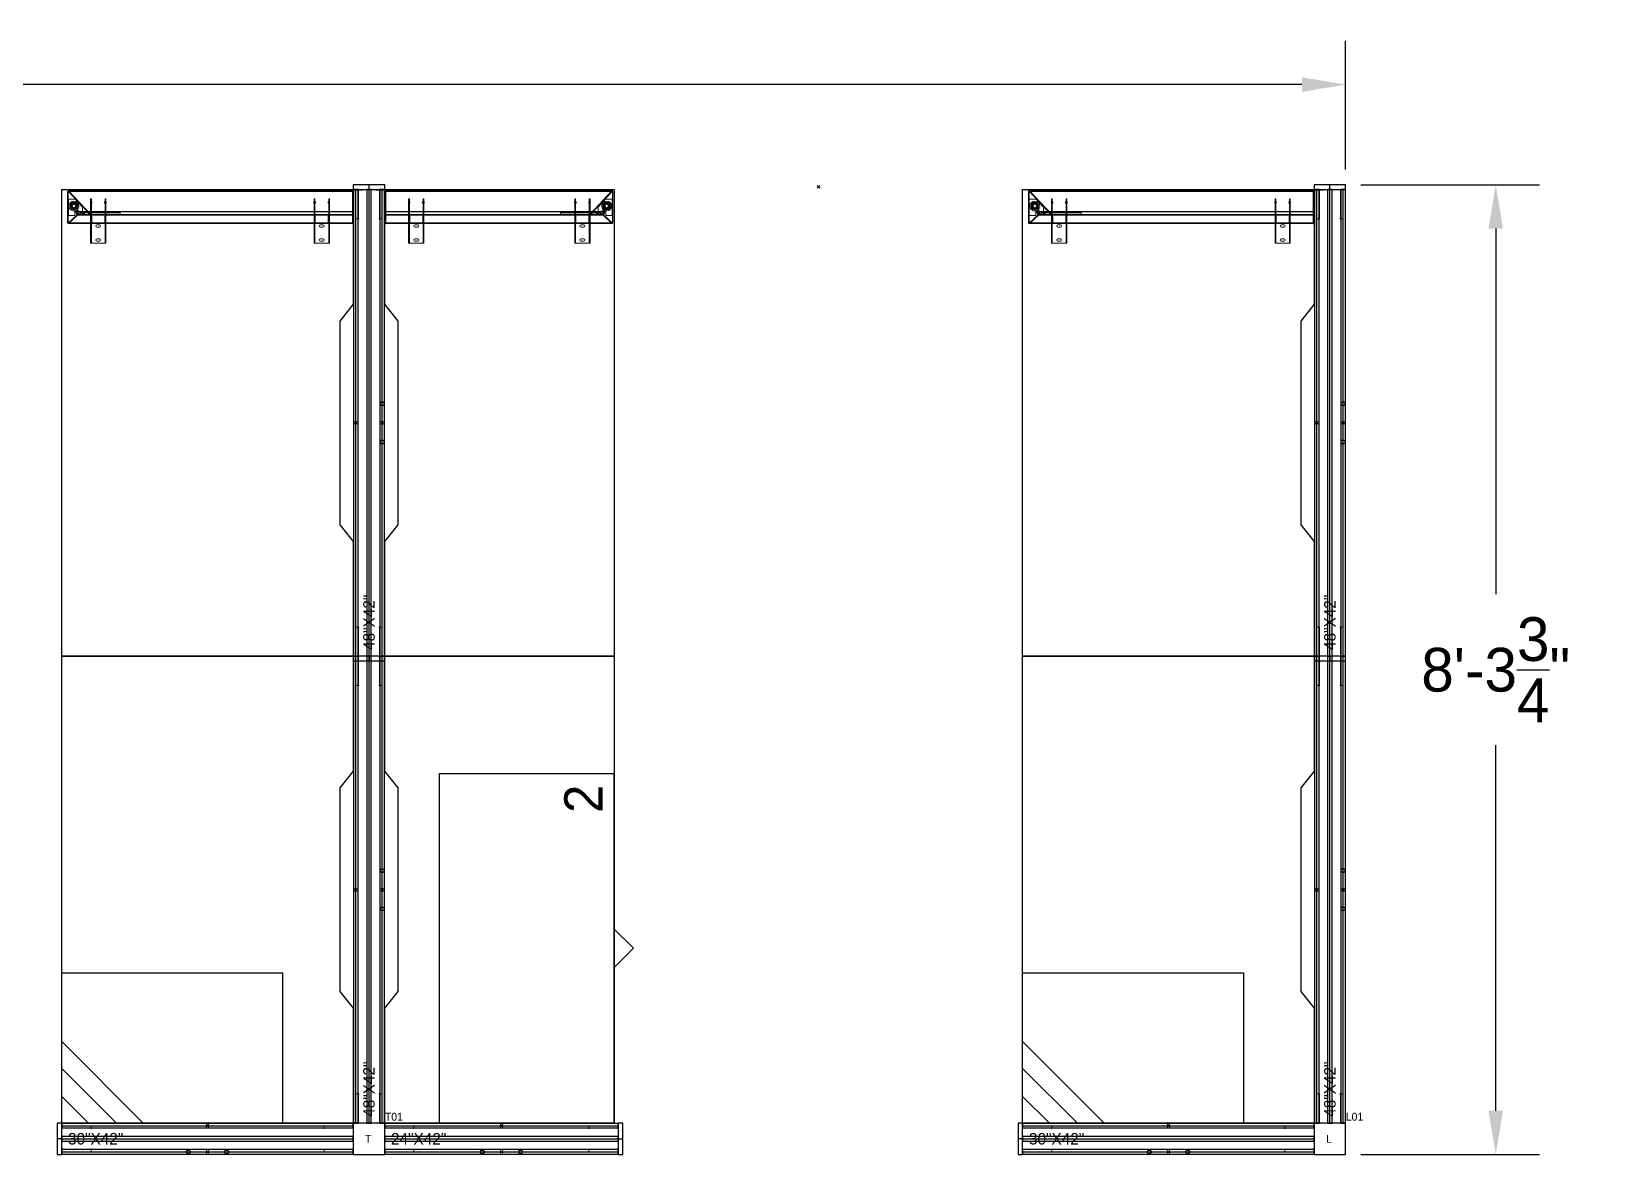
# Model space of a CAD drawing. Header units: inches. Extents: x 126 to 13186, y 9 to 361.
# Drawn here: x 492 to 654, y 36 to 151.6 of the extents above; entities that cross this region are included whole.
import ezdxf

# ---------------------------------------------------------------- set-up
doc = ezdxf.new("R2010")
doc.units = ezdxf.units.IN
doc.header["$MEASUREMENT"] = 0
for name, color, linetype in [('DD2D', 7, 'Continuous'), ('DD2D_Geometry', 7, 'Continuous'), ('ENFASIS NEW', 7, 'Continuous'), ('Id Unión', 7, 'Continuous'), ('LATEFILE', 7, 'Continuous'), ('LATFILE', 7, 'Continuous'), ('LF', 7, 'Continuous'), ('S7000', 7, 'Continuous')]:
    doc.layers.add(name, color=color, linetype=linetype)
doc.styles.get("Standard").update_dxf_attribs({"font": 'stylu.ttf'})
doc.dimstyles.get("Standard").update_dxf_attribs({"dimscale": 25, "dimtxt": 0.18, "dimasz": 0.18, "dimexe": 0.18, "dimexo": 0.0625, "dimgap": 0.09, "dimtad": 0, "dimtih": 1, "dimtoh": 1, "dimzin": 0, "dimdsep": 46, "dimlunit": 4, "dimtxsty": 'Standard', "dimcen": 0.09, "dimadec": 0, "dimazin": 0, "dimtfac": 1, "dimtofl": 0, "dimtmove": 0, "dimatfit": 3, "dimfxl": 1, "dimtolj": 1, "dimtzin": 0, "dimarcsym": 0})

# ---------------------------------------------------------------- blocks, each defined once
blk = doc.blocks.new('DD40103048AB')
at = {"color": 1}
for p, q in [((0.0035, -0.0035), (-0.0035, 0.0035)), ((0.0035, 0.0035), (-0.0035, -0.0035))]:
    blk.add_line(p, q, dxfattribs=at)
blk.add_lwpolyline([(-0.2662, -0.0417), (0.2662, -0.0417), (0.31, -0.0067), (0.61, -0.0067), (0.61, -0.7687), (-0.61, -0.7687), (-0.61, -0.0067), (-0.31, -0.0067)], close=True)
blk.add_point((0, 0))
blk.add_point((0, 0))
blk.add_point((0, 0), dxfattribs=at)
blk = doc.blocks.new('DD40102448AB')
at = {"color": 1}
for p, q in [((0.0035, -0.0035), (-0.0035, 0.0035)), ((0.0035, 0.0035), (-0.0035, -0.0035))]:
    blk.add_line(p, q, dxfattribs=at)
blk.add_lwpolyline([(-0.2662, -0.0417), (0.2662, -0.0417), (0.31, -0.0067), (0.61, -0.0067), (0.61, -0.6067), (-0.61, -0.6067), (-0.61, -0.0067), (-0.31, -0.0067)], close=True)
blk.add_point((0, 0))
blk.add_point((0, 0))
blk.add_point((0, 0), dxfattribs=at)
blk = doc.blocks.new('DD350630S')
at = {"color": 0, "linetype": 'Continuous', "lineweight": 0}
for p, q in [((0.0019, 0.023), (0, 0.023)), ((0, 0.0134), (0, 0.023)), ((0.0019, 0.016), (0, 0.016)), ((0, 0), (0, 0.0134)), ((0, 0.0134), (0.0019, 0.0134)), ((0.0019, 0.023), (0.0019, 0.0134)), ((0.0019, 0), (0.0019, 0.0134)), ((0.0025, -0.0006), (0.09, -0.0006)), ((0.0025, -0.0025), (0.09, -0.0025)), ((0.0038, -0.0025), (0.0038, -0.7445)), ((0.0048, -0.0006), (0.0048, -0.0025)), ((0.0053, -0.0025), (0.0053, -0.7445)), ((0.0112, -0.0006), (0.0112, -0.0025)), ((0.0248, -0.0006), (0.0248, -0.0025)), ((0.0312, -0.0006), (0.0312, -0.0025)), ((0.0572, -0.0025), (0.0572, -0.7225)), ((0.0578, -0.0025), (0.0578, -0.7241)), ((0.0578, -0.0025), (0.0578, -0.7239)), ((0.0584, -0.0025), (0.0584, -0.7255)), ((0.0618, -0.0006), (0.0618, -0.0025)), ((0.0655, -0.0025), (0.0655, -0.7188)), ((0.0671, -0.0025), (0.0671, -0.7188)), ((0.0682, -0.0006), (0.0682, -0.0025)), ((0.0768, -0.0006), (0.0768, -0.0025)), ((0.0818, -0.0006), (0.0818, -0.0025)), ((0.0832, -0.0006), (0.0832, -0.0025)), ((0.0873, -0.0625), (0.0873, -0.0025)), ((0.0882, -0.0006), (0.0882, -0.0025)), ((0.0888, -0.0625), (0.0888, -0.0025)), ((0.09, -0.0006), (0.09, -0.0025)), ((0.0244, -0.0625), (0.0244, -0.0644)), ((0.0317, -0.0625), (0.0244, -0.0625)), ((0.0313, -0.0644), (0.0244, -0.0644)), ((0.0368, -0.0644), (0.0313, -0.0644)), ((0.0364, -0.0625), (0.0317, -0.0625)), ((0.0867, -0.0625), (0.0364, -0.0625)), ((0.0867, -0.0644), (0.0368, -0.0644)), ((0.0698, -0.0655), (0.0698, -0.0625)), ((0.0867, -0.0655), (0.0698, -0.0655)), ((0.0709, -0.0625), (0.0709, -0.0655)), ((0.0867, -0.0625), (0.0874, -0.0625)), ((0.0867, -0.0625), (0.0867, -0.0625)), ((0.0867, -0.0655), (0.0867, -0.0625)), ((0.0874, -0.0644), (0.0867, -0.0644)), ((0.0874, -0.0655), (0.0867, -0.0655)), ((0.0867, -0.0655), (0.0867, -0.0655)), ((0.0873, -0.0995), (0.0873, -0.0655)), ((0.0874, -0.0651), (0.0874, -0.0625)), ((0.0874, -0.0625), (0.1404, -0.0625)), ((0.0874, -0.0644), (0.1404, -0.0644)), ((0.0874, -0.0651), (0.0874, -0.1)), ((0.0888, -0.0655), (0.0874, -0.0655)), ((0.0888, -0.0995), (0.0888, -0.0655)), ((0.0924, -0.0857), (0.0924, -0.0794)), ((0.0987, -0.0794), (0.0987, -0.0857)), ((0.1104, -0.0644), (0.1104, -0.0625)), ((0.129, -0.0857), (0.129, -0.0794)), ((0.1354, -0.0794), (0.1354, -0.0857)), ((0.1404, -0.0625), (0.1404, -0.0651)), ((0.1404, -0.0651), (0.1404, -0.1)), ((0.0244, -0.1006), (0.0244, -0.1025)), ((0.0244, -0.1006), (0.0313, -0.1006)), ((0.0244, -0.1025), (0.0317, -0.1025)), ((0.0313, -0.1006), (0.0368, -0.1006)), ((0.0317, -0.1025), (0.0364, -0.1025)), ((0.0364, -0.1025), (0.0867, -0.1025)), ((0.0368, -0.1006), (0.0867, -0.1006)), ((0.0698, -0.0995), (0.0867, -0.0995)), ((0.0698, -0.1025), (0.0698, -0.0995)), ((0.0709, -0.0995), (0.0709, -0.1025)), ((0.0867, -0.0995), (0.0874, -0.0995)), ((0.0867, -0.1025), (0.0867, -0.0995)), ((0.0867, -0.0995), (0.0867, -0.0995)), ((0.0867, -0.1006), (0.0874, -0.1006)), ((0.0874, -0.1025), (0.0867, -0.1025)), ((0.0867, -0.1025), (0.0867, -0.1025)), ((0.0873, -0.6465), (0.0873, -0.1025)), ((0.0874, -0.0995), (0.0888, -0.0995)), ((0.0874, -0.1025), (0.0874, -0.1)), ((0.0874, -0.1006), (0.1404, -0.1006)), ((0.0874, -0.1025), (0.1404, -0.1025)), ((0.0888, -0.6465), (0.0888, -0.1025)), ((0.1104, -0.1006), (0.1104, -0.1025)), ((0.1404, -0.1), (0.1404, -0.1025)), ((0.0655, -0.609), (0.0614, -0.609)), ((0.0614, -0.609), (0.0614, -0.714)), ((0.0244, -0.6465), (0.0244, -0.6484)), ((0.0317, -0.6465), (0.0244, -0.6465)), ((0.0313, -0.6484), (0.0244, -0.6484)), ((0.0368, -0.6484), (0.0313, -0.6484)), ((0.0364, -0.6465), (0.0317, -0.6465)), ((0.0867, -0.6465), (0.0364, -0.6465)), ((0.0867, -0.6484), (0.0368, -0.6484)), ((0.0655, -0.6334), (0.0671, -0.6334)), ((0.0655, -0.6397), (0.0671, -0.6397)), ((0.0698, -0.6495), (0.0698, -0.6465)), ((0.0867, -0.6495), (0.0698, -0.6495)), ((0.0709, -0.6465), (0.0709, -0.6495)), ((0.0867, -0.6465), (0.0874, -0.6465)), ((0.0867, -0.6495), (0.0867, -0.6465)), ((0.0867, -0.6465), (0.0867, -0.6465)), ((0.0874, -0.6484), (0.0867, -0.6484)), ((0.0874, -0.6495), (0.0867, -0.6495)), ((0.0867, -0.6495), (0.0867, -0.6495)), ((0.0873, -0.6835), (0.0873, -0.6495)), ((0.0874, -0.6491), (0.0874, -0.6465)), ((0.0874, -0.6465), (0.1404, -0.6465)), ((0.0874, -0.6484), (0.1404, -0.6484)), ((0.0874, -0.6491), (0.0874, -0.684)), ((0.0888, -0.6495), (0.0874, -0.6495)), ((0.0888, -0.6835), (0.0888, -0.6495)), ((0.1104, -0.6484), (0.1104, -0.6465)), ((0.1404, -0.6465), (0.1404, -0.6491)), ((0.1404, -0.6491), (0.1404, -0.684)), ((0.0044, -0.743), (0.0636, -0.6878)), ((0.0044, -0.743), (0.0636, -0.6878)), ((0.0054, -0.7441), (0.0647, -0.6889)), ((0.0055, -0.7441), (0.0647, -0.6889)), ((0.0244, -0.6846), (0.0244, -0.6865)), ((0.0244, -0.6846), (0.0313, -0.6846)), ((0.0244, -0.6865), (0.0317, -0.6865)), ((0.0313, -0.6846), (0.0368, -0.6846)), ((0.0317, -0.6865), (0.0364, -0.6865)), ((0.0364, -0.6865), (0.0867, -0.6865)), ((0.0368, -0.6846), (0.0867, -0.6846)), ((0.0655, -0.692), (0.0614, -0.692)), ((0.0655, -0.6734), (0.0671, -0.6734)), ((0.0655, -0.6797), (0.0671, -0.6797)), ((0.0655, -0.6893), (0.0655, -0.7189)), ((0.067, -0.6893), (0.067, -0.7189)), ((0.0698, -0.6835), (0.0867, -0.6835)), ((0.0698, -0.6865), (0.0698, -0.6835)), ((0.0709, -0.6835), (0.0709, -0.6865)), ((0.0867, -0.6835), (0.0874, -0.6835)), ((0.0867, -0.6865), (0.0867, -0.6835)), ((0.0867, -0.6835), (0.0867, -0.6835)), ((0.0867, -0.6846), (0.0874, -0.6846)), ((0.0874, -0.6865), (0.0867, -0.6865)), ((0.0867, -0.6865), (0.0867, -0.6865)), ((0.0873, -0.7444), (0.0873, -0.6865)), ((0.0874, -0.6835), (0.0888, -0.6835)), ((0.0874, -0.6865), (0.0874, -0.684)), ((0.0874, -0.6846), (0.1404, -0.6846)), ((0.0874, -0.6865), (0.1404, -0.6865)), ((0.0888, -0.7444), (0.0888, -0.6865)), ((0.0924, -0.6697), (0.0924, -0.6634)), ((0.0987, -0.6634), (0.0987, -0.6697)), ((0.1104, -0.6846), (0.1104, -0.6865)), ((0.129, -0.6697), (0.129, -0.6634)), ((0.1354, -0.6634), (0.1354, -0.6697)), ((0.1404, -0.684), (0.1404, -0.6865)), ((0.0253, -0.727), (0.0461, -0.7075)), ((0.0253, -0.7445), (0.0253, -0.727)), ((0.0461, -0.7075), (0.0648, -0.7075)), ((0.0648, -0.7175), (0.0558, -0.7175)), ((0.0558, -0.7175), (0.0558, -0.7275)), ((0.0558, -0.7275), (0.0683, -0.7275)), ((0.0652, -0.7193), (0.0572, -0.7225)), ((0.0652, -0.7194), (0.0572, -0.7225)), ((0.0572, -0.7225), (0.0578, -0.7239)), ((0.0572, -0.7225), (0.0577, -0.7239)), ((0.0657, -0.7208), (0.0577, -0.7239)), ((0.0658, -0.7207), (0.0578, -0.7239)), ((0.0578, -0.7241), (0.0658, -0.7209)), ((0.0578, -0.7241), (0.0658, -0.721)), ((0.0578, -0.7241), (0.0584, -0.7255)), ((0.0578, -0.7241), (0.0583, -0.7255)), ((0.0583, -0.7255), (0.0664, -0.7224)), ((0.0584, -0.7255), (0.0664, -0.7223)), ((0.0655, -0.714), (0.0614, -0.714)), ((0.064, -0.7024), (0.064, -0.7086)), ((0.064, -0.7024), (0.0655, -0.7024)), ((0.064, -0.7086), (0.0655, -0.7086)), ((0.0648, -0.7075), (0.0648, -0.7175)), ((0.0655, -0.7011), (0.067, -0.7011)), ((0.0655, -0.7039), (0.067, -0.7039)), ((0.0655, -0.7039), (0.0655, -0.7071)), ((0.0655, -0.7071), (0.067, -0.7071)), ((0.0655, -0.7075), (0.067, -0.7075)), ((0.0669, -0.7225), (0.0871, -0.7442)), ((0.067, -0.7224), (0.0871, -0.7441)), ((0.068, -0.7215), (0.0882, -0.7431)), ((0.0681, -0.7214), (0.0882, -0.743)), ((0.0683, -0.7275), (0.0683, -0.7445)), ((0.0867, -0.745), (0.0058, -0.745)), ((0.0867, -0.745), (0.0058, -0.745)), ((0.0867, -0.7465), (0.0058, -0.7465)), ((0.0058, -0.7465), (0.0867, -0.7465)), ((0.0683, -0.7445), (0.0253, -0.7445))]:
    blk.add_line(p, q, dxfattribs=at)
for centre, radius, start, end in [((0.0025, 0), 0.00253, 180, 270), ((0.0025, 0), 0.000633, 180, 270), ((0.0341, -0.064), 0.00278, 0, 180), ((0.0341, -0.064), 0.00278, 180, 0), ((0.0956, -0.0794), 0.00317, 0, 180), ((0.1322, -0.0794), 0.00318, 0, 180), ((0.0341, -0.101), 0.00278, 0, 180), ((0.0341, -0.101), 0.00278, 180, 0), ((0.0956, -0.0857), 0.00317, 180, 0), ((0.1322, -0.0857), 0.00318, 180, 0), ((0.0341, -0.648), 0.00278, 0, 180), ((0.0341, -0.648), 0.00278, 180, 0), ((0.0341, -0.685), 0.00278, 0, 180), ((0.0341, -0.685), 0.00278, 180, 0), ((0.0956, -0.6634), 0.00317, 0, 180), ((0.0956, -0.6697), 0.00317, 180, 0), ((0.1322, -0.6634), 0.00318, 0, 180), ((0.1322, -0.6697), 0.00318, 180, 0), ((0.0433, -0.73), 0.013, 90, 270), ((0.0433, -0.73), 0.0098, 90, 270), ((0.0433, -0.73), 0.0085, 90, 270), ((0.0433, -0.73), 0.008, 90, 270), ((0.0433, -0.73), 0.00675, 0, 180), ((0.0433, -0.73), 0.00675, 180, 0), ((0.0433, -0.73), 0.0065, 90, 270), ((0.0433, -0.73), 0.006, 90, 270), ((0.0433, -0.73), 0.00545, 90, 270), ((0.0433, -0.73), 0.00476, 90, 270), ((0.0433, -0.73), 0.0045, 90, 270), ((0.0433, -0.73), 0.013, 270, 90), ((0.0433, -0.73), 0.0098, 270, 90), ((0.0433, -0.73), 0.0085, 270, 90), ((0.0433, -0.73), 0.008, 270, 90), ((0.0433, -0.73), 0.0065, 270, 90), ((0.0433, -0.73), 0.006, 270, 90), ((0.0433, -0.73), 0.00545, 270, 90), ((0.0433, -0.73), 0.00476, 270, 90), ((0.0433, -0.73), 0.0045, 270, 90)]:
    blk.add_arc(centre, radius, start, end, dxfattribs=at)
for points, weights in [([(0.0636, -0.6878), (0.0652, -0.6864), (0.0671, -0.6872), (0.0671, -0.6893)], [1, 0.59916604595, 0.59916604595, 1]), ([(0.0636, -0.6878), (0.0651, -0.6864), (0.067, -0.6872), (0.067, -0.6893)], [1, 0.59916604595, 0.59916604595, 1]), ([(0.0647, -0.6889), (0.0651, -0.6886), (0.0655, -0.6888), (0.0655, -0.6893)], [1, 0.59916604595, 0.59916604595, 1]), ([(0.0647, -0.6889), (0.065, -0.6886), (0.0655, -0.6888), (0.0655, -0.6893)], [1, 0.59916604595, 0.59916604595, 1]), ([(0.0655, -0.7188), (0.0655, -0.719), (0.0654, -0.7192), (0.0652, -0.7193)], [1, 0.884611873459, 0.884611873459, 1]), ([(0.0655, -0.7189), (0.0655, -0.7191), (0.0654, -0.7193), (0.0652, -0.7194)], [1, 0.884393166085, 0.884393166085, 1]), ([(0.067, -0.7189), (0.067, -0.7198), (0.0665, -0.7205), (0.0657, -0.7208)], [1, 0.884393166085, 0.884393166085, 1]), ([(0.0671, -0.7188), (0.0671, -0.7197), (0.0666, -0.7204), (0.0658, -0.7207)], [1, 0.884611873459, 0.884611873459, 1]), ([(0.0658, -0.7209), (0.0666, -0.7206), (0.0675, -0.7208), (0.0681, -0.7214)], [1, 0.884174271313, 0.884174271313, 1]), ([(0.0658, -0.721), (0.0666, -0.7207), (0.0675, -0.7208), (0.068, -0.7215)], [1, 0.884393166085, 0.884393166085, 1]), ([(0.0664, -0.7223), (0.0666, -0.7222), (0.0668, -0.7223), (0.067, -0.7224)], [1, 0.884174271313, 0.884174271313, 1]), ([(0.0664, -0.7224), (0.0666, -0.7223), (0.0668, -0.7224), (0.0669, -0.7225)], [1, 0.884393166085, 0.884393166085, 1]), ([(0.0038, -0.7445), (0.0038, -0.7439), (0.004, -0.7434), (0.0044, -0.743)], [1, 0.944706716257, 0.944706716257, 1]), ([(0.0038, -0.7442), (0.0039, -0.7437), (0.0041, -0.7433), (0.0044, -0.743)], [0.972307865321, 0.947187137372, 0.956417848932, 1]), ([(0.0038, -0.7445), (0.0038, -0.7444), (0.0038, -0.7443), (0.0038, -0.7442)], [1, 0.988288867325, 0.979058155765, 0.972307865321]), ([(0.0058, -0.7465), (0.0046, -0.7465), (0.0038, -0.7457), (0.0038, -0.7445)], [1, 0.804737854124, 0.804737854124, 1]), ([(0.0058, -0.7465), (0.0046, -0.7465), (0.0038, -0.7457), (0.0038, -0.7445)], [1, 0.804737854124, 0.804737854124, 1]), ([(0.0053, -0.7445), (0.0053, -0.7444), (0.0054, -0.7442), (0.0055, -0.7441)], [1, 0.944706716257, 0.944706716257, 1]), ([(0.0053, -0.7445), (0.0053, -0.7444), (0.0053, -0.7442), (0.0054, -0.7441)], [1, 0.944706716257, 0.944706716257, 1]), ([(0.0058, -0.745), (0.0055, -0.745), (0.0053, -0.7448), (0.0053, -0.7445)], [1, 0.804737854124, 0.804737854124, 1]), ([(0.0058, -0.745), (0.0055, -0.745), (0.0053, -0.7448), (0.0053, -0.7445)], [1, 0.804737854124, 0.804737854124, 1]), ([(0.0871, -0.7442), (0.0875, -0.7445), (0.0873, -0.745), (0.0867, -0.745)], [1, 0.59916604595, 0.59916604595, 1]), ([(0.0888, -0.7444), (0.0888, -0.7457), (0.0879, -0.7465), (0.0867, -0.7465)], [1, 0.804737854124, 0.804737854124, 1]), ([(0.0873, -0.7444), (0.0873, -0.7448), (0.087, -0.745), (0.0867, -0.745)], [1, 0.804737854124, 0.804737854124, 1]), ([(0.0884, -0.7457), (0.088, -0.7463), (0.0874, -0.7465), (0.0867, -0.7465)], [0.708386720159, 0.737079172857, 0.83428359947, 1]), ([(0.0871, -0.7441), (0.0872, -0.7442), (0.0873, -0.7443), (0.0873, -0.7444)], [1, 0.953611711988, 0.953611711988, 1]), ([(0.0882, -0.743), (0.0886, -0.7434), (0.0888, -0.7439), (0.0888, -0.7444)], [1, 0.953611711988, 0.953611711988, 1]), ([(0.0882, -0.7431), (0.0889, -0.7438), (0.089, -0.7448), (0.0884, -0.7457)], [1, 0.76488244648, 0.667678019866, 0.708386720159])]:
    blk.add_rational_spline(points, weights, degree=3, dxfattribs=at)
blk = doc.blocks.new('DD350524S')
at = {"color": 0, "linetype": 'Continuous', "lineweight": 0}
for p, q in [((-0.0019, 0.023), (0, 0.023)), ((-0.0019, 0.023), (-0.0019, 0.0134)), ((-0.0019, 0.016), (0, 0.016)), ((-0.0019, 0), (-0.0019, 0.0134)), ((0, 0.0134), (-0.0019, 0.0134)), ((0, 0.0134), (0, 0.023)), ((0, 0), (0, 0.0134)), ((-0.0025, -0.0006), (-0.09, -0.0006)), ((-0.09, -0.0006), (-0.09, -0.0025)), ((-0.0025, -0.0025), (-0.09, -0.0025)), ((-0.0888, -0.0625), (-0.0888, -0.0025)), ((-0.0882, -0.0006), (-0.0882, -0.0025)), ((-0.0873, -0.0625), (-0.0873, -0.0025)), ((-0.0832, -0.0006), (-0.0832, -0.0025)), ((-0.0818, -0.0006), (-0.0818, -0.0025)), ((-0.0768, -0.0006), (-0.0768, -0.0025)), ((-0.0682, -0.0006), (-0.0682, -0.0025)), ((-0.0671, -0.0025), (-0.0671, -0.5688)), ((-0.0655, -0.0025), (-0.0655, -0.5688)), ((-0.0618, -0.0006), (-0.0618, -0.0025)), ((-0.0584, -0.0025), (-0.0584, -0.5755)), ((-0.0578, -0.0025), (-0.0578, -0.5741)), ((-0.0578, -0.0025), (-0.0578, -0.5739)), ((-0.0572, -0.0025), (-0.0572, -0.5725)), ((-0.0312, -0.0006), (-0.0312, -0.0025)), ((-0.0248, -0.0006), (-0.0248, -0.0025)), ((-0.0112, -0.0006), (-0.0112, -0.0025)), ((-0.0053, -0.0025), (-0.0053, -0.5945)), ((-0.0048, -0.0006), (-0.0048, -0.0025)), ((-0.0038, -0.0025), (-0.0038, -0.5945)), ((-0.1404, -0.0625), (-0.1404, -0.0651)), ((-0.0874, -0.0625), (-0.1404, -0.0625)), ((-0.0874, -0.0644), (-0.1404, -0.0644)), ((-0.1404, -0.0651), (-0.1404, -0.1)), ((-0.1354, -0.0794), (-0.1354, -0.0857)), ((-0.129, -0.0857), (-0.129, -0.0794)), ((-0.1104, -0.0644), (-0.1104, -0.0625)), ((-0.0987, -0.0794), (-0.0987, -0.0857)), ((-0.0924, -0.0857), (-0.0924, -0.0794)), ((-0.0888, -0.0655), (-0.0874, -0.0655)), ((-0.0888, -0.0995), (-0.0888, -0.0655)), ((-0.0867, -0.0625), (-0.0874, -0.0625)), ((-0.0874, -0.0651), (-0.0874, -0.0625)), ((-0.0874, -0.0644), (-0.0867, -0.0644)), ((-0.0874, -0.0651), (-0.0874, -0.1)), ((-0.0874, -0.0655), (-0.0867, -0.0655)), ((-0.0873, -0.0995), (-0.0873, -0.0655)), ((-0.0867, -0.0625), (-0.0867, -0.0625)), ((-0.0867, -0.0655), (-0.0867, -0.0625)), ((-0.0867, -0.0625), (-0.0364, -0.0625)), ((-0.0867, -0.0644), (-0.0368, -0.0644)), ((-0.0867, -0.0655), (-0.0867, -0.0655)), ((-0.0867, -0.0655), (-0.0698, -0.0655)), ((-0.0709, -0.0625), (-0.0709, -0.0655)), ((-0.0698, -0.0655), (-0.0698, -0.0625)), ((-0.0368, -0.0644), (-0.0313, -0.0644)), ((-0.0364, -0.0625), (-0.0317, -0.0625)), ((-0.0317, -0.0625), (-0.0244, -0.0625)), ((-0.0313, -0.0644), (-0.0244, -0.0644)), ((-0.0244, -0.0625), (-0.0244, -0.0644)), ((-0.1404, -0.1), (-0.1404, -0.1025)), ((-0.0874, -0.1006), (-0.1404, -0.1006)), ((-0.0874, -0.1025), (-0.1404, -0.1025)), ((-0.1104, -0.1006), (-0.1104, -0.1025)), ((-0.0874, -0.0995), (-0.0888, -0.0995)), ((-0.0888, -0.4965), (-0.0888, -0.1025)), ((-0.0867, -0.0995), (-0.0874, -0.0995)), ((-0.0874, -0.1025), (-0.0874, -0.1)), ((-0.0867, -0.1006), (-0.0874, -0.1006)), ((-0.0874, -0.1025), (-0.0867, -0.1025)), ((-0.0873, -0.4965), (-0.0873, -0.1025)), ((-0.0867, -0.1025), (-0.0867, -0.0995)), ((-0.0867, -0.0995), (-0.0867, -0.0995)), ((-0.0698, -0.0995), (-0.0867, -0.0995)), ((-0.0368, -0.1006), (-0.0867, -0.1006)), ((-0.0867, -0.1025), (-0.0867, -0.1025)), ((-0.0364, -0.1025), (-0.0867, -0.1025)), ((-0.0709, -0.0995), (-0.0709, -0.1025)), ((-0.0698, -0.1025), (-0.0698, -0.0995)), ((-0.0313, -0.1006), (-0.0368, -0.1006)), ((-0.0317, -0.1025), (-0.0364, -0.1025)), ((-0.0244, -0.1025), (-0.0317, -0.1025)), ((-0.0244, -0.1006), (-0.0313, -0.1006)), ((-0.0244, -0.1006), (-0.0244, -0.1025)), ((-0.0655, -0.4834), (-0.0671, -0.4834)), ((-0.0655, -0.4897), (-0.0671, -0.4897)), ((-0.0655, -0.459), (-0.0614, -0.459)), ((-0.0614, -0.459), (-0.0614, -0.564)), ((-0.1404, -0.4965), (-0.1404, -0.4991)), ((-0.0874, -0.4965), (-0.1404, -0.4965)), ((-0.0874, -0.4984), (-0.1404, -0.4984)), ((-0.1404, -0.4991), (-0.1404, -0.534)), ((-0.1404, -0.534), (-0.1404, -0.5365)), ((-0.0874, -0.5346), (-0.1404, -0.5346)), ((-0.1354, -0.5134), (-0.1354, -0.5197)), ((-0.129, -0.5197), (-0.129, -0.5134)), ((-0.1104, -0.4984), (-0.1104, -0.4965)), ((-0.1104, -0.5346), (-0.1104, -0.5365)), ((-0.0987, -0.5134), (-0.0987, -0.5197)), ((-0.0924, -0.5197), (-0.0924, -0.5134)), ((-0.0888, -0.4995), (-0.0874, -0.4995)), ((-0.0888, -0.5335), (-0.0888, -0.4995)), ((-0.0874, -0.5335), (-0.0888, -0.5335)), ((-0.0867, -0.4965), (-0.0874, -0.4965)), ((-0.0874, -0.4991), (-0.0874, -0.4965)), ((-0.0874, -0.4984), (-0.0867, -0.4984)), ((-0.0874, -0.4991), (-0.0874, -0.534)), ((-0.0874, -0.4995), (-0.0867, -0.4995)), ((-0.0867, -0.5335), (-0.0874, -0.5335)), ((-0.0874, -0.5365), (-0.0874, -0.534)), ((-0.0867, -0.5346), (-0.0874, -0.5346)), ((-0.0873, -0.5335), (-0.0873, -0.4995)), ((-0.0867, -0.4995), (-0.0867, -0.4965)), ((-0.0867, -0.4965), (-0.0867, -0.4965)), ((-0.0867, -0.4965), (-0.0364, -0.4965)), ((-0.0867, -0.4984), (-0.0368, -0.4984)), ((-0.0867, -0.4995), (-0.0867, -0.4995)), ((-0.0867, -0.4995), (-0.0698, -0.4995)), ((-0.0867, -0.5365), (-0.0867, -0.5335)), ((-0.0867, -0.5335), (-0.0867, -0.5335)), ((-0.0698, -0.5335), (-0.0867, -0.5335)), ((-0.0368, -0.5346), (-0.0867, -0.5346)), ((-0.0709, -0.4965), (-0.0709, -0.4995)), ((-0.0709, -0.5335), (-0.0709, -0.5365)), ((-0.0698, -0.4995), (-0.0698, -0.4965)), ((-0.0698, -0.5365), (-0.0698, -0.5335)), ((-0.0655, -0.5234), (-0.0671, -0.5234)), ((-0.0655, -0.5297), (-0.0671, -0.5297)), ((-0.0368, -0.4984), (-0.0313, -0.4984)), ((-0.0313, -0.5346), (-0.0368, -0.5346)), ((-0.0364, -0.4965), (-0.0317, -0.4965)), ((-0.0317, -0.4965), (-0.0244, -0.4965)), ((-0.0313, -0.4984), (-0.0244, -0.4984)), ((-0.0244, -0.5346), (-0.0313, -0.5346)), ((-0.0244, -0.4965), (-0.0244, -0.4984)), ((-0.0244, -0.5346), (-0.0244, -0.5365)), ((-0.0874, -0.5365), (-0.1404, -0.5365)), ((-0.0888, -0.5944), (-0.0888, -0.5365)), ((-0.0681, -0.5714), (-0.0882, -0.593)), ((-0.068, -0.5715), (-0.0882, -0.5931)), ((-0.0874, -0.5365), (-0.0867, -0.5365)), ((-0.0873, -0.5944), (-0.0873, -0.5365)), ((-0.067, -0.5724), (-0.0871, -0.5941)), ((-0.0669, -0.5725), (-0.0871, -0.5942)), ((-0.0867, -0.5365), (-0.0867, -0.5365)), ((-0.0364, -0.5365), (-0.0867, -0.5365)), ((-0.067, -0.5393), (-0.067, -0.5689)), ((-0.0655, -0.5511), (-0.067, -0.5511)), ((-0.0655, -0.5539), (-0.067, -0.5539)), ((-0.0655, -0.5571), (-0.067, -0.5571)), ((-0.0655, -0.5575), (-0.067, -0.5575)), ((-0.0584, -0.5755), (-0.0664, -0.5723)), ((-0.0583, -0.5755), (-0.0664, -0.5724)), ((-0.0658, -0.5707), (-0.0578, -0.5739)), ((-0.0578, -0.5741), (-0.0658, -0.5709)), ((-0.0578, -0.5741), (-0.0658, -0.571)), ((-0.0657, -0.5708), (-0.0577, -0.5739)), ((-0.0655, -0.5393), (-0.0655, -0.5689)), ((-0.0655, -0.542), (-0.0614, -0.542)), ((-0.064, -0.5524), (-0.0655, -0.5524)), ((-0.0655, -0.5539), (-0.0655, -0.5571)), ((-0.064, -0.5586), (-0.0655, -0.5586)), ((-0.0655, -0.564), (-0.0614, -0.564)), ((-0.0652, -0.5693), (-0.0572, -0.5725)), ((-0.0652, -0.5694), (-0.0572, -0.5725)), ((-0.0461, -0.5575), (-0.0648, -0.5575)), ((-0.0648, -0.5575), (-0.0648, -0.5675)), ((-0.0648, -0.5675), (-0.0558, -0.5675)), ((-0.0054, -0.5941), (-0.0647, -0.5389)), ((-0.0055, -0.5941), (-0.0647, -0.5389)), ((-0.064, -0.5524), (-0.064, -0.5586)), ((-0.0044, -0.593), (-0.0636, -0.5378)), ((-0.0044, -0.593), (-0.0636, -0.5378)), ((-0.0578, -0.5741), (-0.0584, -0.5755)), ((-0.0578, -0.5741), (-0.0583, -0.5755)), ((-0.0572, -0.5725), (-0.0578, -0.5739)), ((-0.0572, -0.5725), (-0.0577, -0.5739)), ((-0.0558, -0.5675), (-0.0558, -0.5775)), ((-0.0253, -0.577), (-0.0461, -0.5575)), ((-0.0317, -0.5365), (-0.0364, -0.5365)), ((-0.0244, -0.5365), (-0.0317, -0.5365)), ((-0.0867, -0.595), (-0.0058, -0.595)), ((-0.0867, -0.595), (-0.0058, -0.595)), ((-0.0058, -0.5965), (-0.0867, -0.5965)), ((-0.0867, -0.5965), (-0.0058, -0.5965)), ((-0.0558, -0.5775), (-0.0683, -0.5775)), ((-0.0683, -0.5775), (-0.0683, -0.5945)), ((-0.0683, -0.5945), (-0.0253, -0.5945)), ((-0.0253, -0.5945), (-0.0253, -0.577))]:
    blk.add_line(p, q, dxfattribs=at)
for centre, radius, start, end in [((-0.0025, 0), 0.00253, 270, 0), ((-0.0025, 0), 0.000633, 270, 0), ((-0.1322, -0.0794), 0.00318, 0, 180), ((-0.0956, -0.0794), 0.00317, 0, 180), ((-0.0341, -0.064), 0.00278, 0, 180), ((-0.0341, -0.064), 0.00278, 180, 0), ((-0.1322, -0.0857), 0.00318, 180, 0), ((-0.0956, -0.0857), 0.00317, 180, 0), ((-0.0341, -0.101), 0.00278, 0, 180), ((-0.0341, -0.101), 0.00278, 180, 0), ((-0.1322, -0.5134), 0.00318, 0, 180), ((-0.1322, -0.5197), 0.00318, 180, 0), ((-0.0956, -0.5134), 0.00317, 0, 180), ((-0.0956, -0.5197), 0.00317, 180, 0), ((-0.0341, -0.498), 0.00278, 0, 180), ((-0.0341, -0.498), 0.00278, 180, 0), ((-0.0341, -0.535), 0.00278, 0, 180), ((-0.0341, -0.535), 0.00278, 180, 0), ((-0.0433, -0.58), 0.013, 90, 270), ((-0.0433, -0.58), 0.0098, 90, 270), ((-0.0433, -0.58), 0.0085, 90, 270), ((-0.0433, -0.58), 0.008, 90, 270), ((-0.0433, -0.58), 0.00675, 0, 180), ((-0.0433, -0.58), 0.0065, 90, 270), ((-0.0433, -0.58), 0.006, 90, 270), ((-0.0433, -0.58), 0.00545, 90, 270), ((-0.0433, -0.58), 0.00476, 90, 270), ((-0.0433, -0.58), 0.0045, 90, 270), ((-0.0433, -0.58), 0.013, 270, 90), ((-0.0433, -0.58), 0.0098, 270, 90), ((-0.0433, -0.58), 0.0085, 270, 90), ((-0.0433, -0.58), 0.008, 270, 90), ((-0.0433, -0.58), 0.0065, 270, 90), ((-0.0433, -0.58), 0.006, 270, 90), ((-0.0433, -0.58), 0.00545, 270, 90), ((-0.0433, -0.58), 0.00476, 270, 90), ((-0.0433, -0.58), 0.0045, 270, 90), ((-0.0433, -0.58), 0.00675, 180, 0)]:
    blk.add_arc(centre, radius, start, end, dxfattribs=at)
for points, weights in [([(-0.0658, -0.5709), (-0.0666, -0.5706), (-0.0675, -0.5708), (-0.0681, -0.5714)], [1, 0.884174271313, 0.884174271313, 1]), ([(-0.0658, -0.571), (-0.0666, -0.5707), (-0.0675, -0.5708), (-0.068, -0.5715)], [1, 0.884393166085, 0.884393166085, 1]), ([(-0.0636, -0.5378), (-0.0652, -0.5364), (-0.0671, -0.5372), (-0.0671, -0.5393)], [1, 0.59916604595, 0.59916604595, 1]), ([(-0.0671, -0.5688), (-0.0671, -0.5697), (-0.0666, -0.5704), (-0.0658, -0.5707)], [1, 0.884611873459, 0.884611873459, 1]), ([(-0.0636, -0.5378), (-0.0651, -0.5364), (-0.067, -0.5372), (-0.067, -0.5393)], [1, 0.59916604595, 0.59916604595, 1]), ([(-0.067, -0.5689), (-0.067, -0.5698), (-0.0665, -0.5705), (-0.0657, -0.5708)], [1, 0.884393166085, 0.884393166085, 1]), ([(-0.0664, -0.5723), (-0.0666, -0.5722), (-0.0668, -0.5723), (-0.067, -0.5724)], [1, 0.884174271313, 0.884174271313, 1]), ([(-0.0664, -0.5724), (-0.0666, -0.5723), (-0.0668, -0.5724), (-0.0669, -0.5725)], [1, 0.884393166085, 0.884393166085, 1]), ([(-0.0647, -0.5389), (-0.065, -0.5386), (-0.0655, -0.5388), (-0.0655, -0.5393)], [1, 0.59916604595, 0.59916604595, 1]), ([(-0.0647, -0.5389), (-0.0651, -0.5386), (-0.0655, -0.5388), (-0.0655, -0.5393)], [1, 0.59916604595, 0.59916604595, 1]), ([(-0.0655, -0.5688), (-0.0655, -0.569), (-0.0654, -0.5692), (-0.0652, -0.5693)], [1, 0.884611873459, 0.884611873459, 1]), ([(-0.0655, -0.5689), (-0.0655, -0.5691), (-0.0654, -0.5693), (-0.0652, -0.5694)], [1, 0.884393166085, 0.884393166085, 1]), ([(-0.0882, -0.593), (-0.0886, -0.5934), (-0.0888, -0.5939), (-0.0888, -0.5944)], [1, 0.953611711988, 0.953611711988, 1]), ([(-0.0882, -0.5931), (-0.0889, -0.5938), (-0.089, -0.5948), (-0.0884, -0.5957)], [1, 0.764882446479, 0.667678019866, 0.708386720159]), ([(-0.0888, -0.5944), (-0.0888, -0.5957), (-0.0879, -0.5965), (-0.0867, -0.5965)], [1, 0.804737854124, 0.804737854124, 1]), ([(-0.0884, -0.5957), (-0.088, -0.5963), (-0.0874, -0.5965), (-0.0867, -0.5965)], [0.708386720159, 0.737079172857, 0.834283599471, 1]), ([(-0.0871, -0.5941), (-0.0872, -0.5942), (-0.0873, -0.5943), (-0.0873, -0.5944)], [1, 0.953611711988, 0.953611711988, 1]), ([(-0.0873, -0.5944), (-0.0873, -0.5948), (-0.087, -0.595), (-0.0867, -0.595)], [1, 0.804737854124, 0.804737854124, 1]), ([(-0.0871, -0.5942), (-0.0875, -0.5945), (-0.0873, -0.595), (-0.0867, -0.595)], [1, 0.59916604595, 0.59916604595, 1]), ([(-0.0058, -0.5965), (-0.0046, -0.5965), (-0.0038, -0.5957), (-0.0038, -0.5945)], [1, 0.804737854124, 0.804737854124, 1]), ([(-0.0058, -0.5965), (-0.0046, -0.5965), (-0.0038, -0.5957), (-0.0038, -0.5945)], [1, 0.804737854124, 0.804737854124, 1]), ([(-0.0058, -0.595), (-0.0055, -0.595), (-0.0053, -0.5948), (-0.0053, -0.5945)], [1, 0.804737854124, 0.804737854124, 1]), ([(-0.0058, -0.595), (-0.0055, -0.595), (-0.0053, -0.5948), (-0.0053, -0.5945)], [1, 0.804737854124, 0.804737854124, 1]), ([(-0.0053, -0.5945), (-0.0053, -0.5944), (-0.0054, -0.5942), (-0.0055, -0.5941)], [1, 0.944706716257, 0.944706716257, 1]), ([(-0.0053, -0.5945), (-0.0053, -0.5944), (-0.0053, -0.5942), (-0.0054, -0.5941)], [1, 0.944706716257, 0.944706716257, 1]), ([(-0.0038, -0.5942), (-0.0039, -0.5937), (-0.0041, -0.5933), (-0.0044, -0.593)], [0.972307865321, 0.947187137372, 0.956417848932, 1]), ([(-0.0038, -0.5945), (-0.0038, -0.5939), (-0.004, -0.5934), (-0.0044, -0.593)], [1, 0.944706716257, 0.944706716257, 1]), ([(-0.0038, -0.5945), (-0.0038, -0.5944), (-0.0038, -0.5943), (-0.0038, -0.5942)], [1, 0.988288867325, 0.979058155765, 0.972307865321])]:
    blk.add_rational_spline(points, weights, degree=3, dxfattribs=at)
blk = doc.blocks.new('DD40102442AB')
at = {"color": 1}
for p, q in [((0.0035, -0.0035), (-0.0035, 0.0035)), ((0.0035, 0.0035), (-0.0035, -0.0035))]:
    blk.add_line(p, q, dxfattribs=at)
blk.add_point((0, 0))
blk.add_point((0, 0))
blk.add_point((0, 0), dxfattribs=at)
blk = doc.blocks.new('S7012')
for p, q in [((0.18, -0.577), (0.393, -0.364)), ((0.25, -0.577), (0.393, -0.434)), ((0.323, -0.577), (0.393, -0.507))]:
    blk.add_line(p, q)
blk.add_lwpolyline([(0, 0), (0.393, 0), (0.393, -0.577), (0, -0.577)], close=True)
blk = doc.blocks.new('LF4023627S')
for p, q in [((0, 0), (0.914, 0)), ((0, -0.457), (0.914, -0.457))]:
    blk.add_line(p, q)
at = {"layer": 'LATEFILE'}
for p, q in [((0, -0.457), (0, 0)), ((0.914, 0), (0.914, -0.457))]:
    blk.add_line(p, q, dxfattribs=at)
blk.add_lwpolyline([(0.407, -0.457), (0.457, -0.507), (0.507, -0.457)], close=True, dxfattribs=at)
at = {"layer": 'LATFILE', "insert": (0.8103, -0.3262), "char_height": 0.1, "width": 0.07696, "attachment_point": 1}
blk.add_mtext('2', dxfattribs=at)
blk = doc.blocks.new('DD101030422D')
at = {"color": 1, "linetype": 'Continuous', "lineweight": 0}
for p, q in [((0, -0.0255), (0, 0.0255)), ((0.0017, 0.0275), (0.0218, 0.0275)), ((0.002, 0.0275), (0.0215, 0.0275)), ((0.0747, 0.0275), (0.0215, 0.0275)), ((0.0747, 0.0275), (0.075, 0.0275)), ((0.0765, 0.026), (0.0765, 0.0343)), ((0.6855, 0.0343), (0.0765, 0.0343)), ((0.6855, 0.0343), (0.6855, 0.026)), ((0.6873, 0.0275), (0.687, 0.0275)), ((0.6873, 0.0275), (0.7405, 0.0275)), ((0.7603, 0.0275), (0.7402, 0.0275)), ((0.76, 0.0275), (0.7405, 0.0275)), ((0.762, -0.0255), (0.762, 0.0255)), ((0.025, -0.0275), (0.002, -0.0275)), ((0.025, -0.0275), (0.0747, -0.0275)), ((0.0747, -0.0275), (0.075, -0.0275)), ((0.0765, -0.0343), (0.0765, -0.026)), ((0.6855, -0.0343), (0.0765, -0.0343)), ((0.6855, -0.026), (0.6855, -0.0343)), ((0.6873, -0.0275), (0.687, -0.0275)), ((0.737, -0.0275), (0.6873, -0.0275)), ((0.737, -0.0275), (0.76, -0.0275))]:
    blk.add_line(p, q, dxfattribs=at)
at = {"color": 1}
for p, q in [((0.3775, 0.0379), (0.3845, 0.0308)), ((0.3775, 0.0308), (0.3845, 0.0379)), ((0.3775, -0.0379), (0.3845, -0.0308)), ((0.3775, -0.0308), (0.3845, -0.0379))]:
    blk.add_line(p, q, dxfattribs=at)
for centre in [(0.331, -0.0343), (0.431, -0.0343)]:
    blk.add_circle(centre, 0.005, dxfattribs=at)
at = {"color": 1, "linetype": 'Continuous', "lineweight": 0}
for centre, radius, start, end in [((0.002, 0.0255), 0.00203, 90, 180), ((0.075, 0.026), 0.00151, 10.021, 90), ((0.075, 0.026), 0.00151, 0, 10.021), ((0.687, 0.026), 0.00151, 90, 169.979), ((0.687, 0.026), 0.00151, 169.979, 180), ((0.687, 0.026), 0.00151, 169.979, 180), ((0.76, 0.0255), 0.00203, 0, 90), ((0.002, -0.0255), 0.00203, 180, 270), ((0.075, -0.026), 0.00151, 270, 349.979), ((0.075, -0.026), 0.00151, 349.979, 0), ((0.687, -0.026), 0.00151, 180, 190.021), ((0.687, -0.026), 0.00151, 180, 190.021), ((0.687, -0.026), 0.00151, 190.021, 270), ((0.76, -0.0255), 0.00203, 270, 0)]:
    blk.add_arc(centre, radius, start, end, dxfattribs=at)
at = {"color": 1}
for p in [(0.381, 0.0343), (0.381, -0.0343)]:
    blk.add_point(p, dxfattribs=at)
at = {"insert": (0.0165, 0.0151), "char_height": 0.03, "attachment_point": 1}
blk.add_mtext_dynamic_manual_height_columns('30"X42"', width=75.494015, gutter_width=12.5, heights=[0], dxfattribs=at)
blk = doc.blocks.new('SPACE_DD10103042')
blk.add_blockref('DD101030422D', (0, 0))
blk = doc.blocks.new('DD101048422D')
at = {"color": 1, "linetype": 'Continuous', "lineweight": 0}
for p, q in [((0, -0.0255), (0, 0.0255)), ((0.0017, 0.0275), (0.0218, 0.0275)), ((0.002, 0.0275), (0.0215, 0.0275)), ((0.0747, 0.0275), (0.0215, 0.0275)), ((0.0747, 0.0275), (0.075, 0.0275)), ((0.0765, 0.026), (0.0765, 0.0343)), ((1.1435, 0.0343), (0.0765, 0.0343)), ((1.1435, 0.0343), (1.1435, 0.026)), ((1.1453, 0.0275), (1.145, 0.0275)), ((1.1453, 0.0275), (1.1985, 0.0275)), ((1.2183, 0.0275), (1.1982, 0.0275)), ((1.218, 0.0275), (1.1985, 0.0275)), ((1.22, -0.0255), (1.22, 0.0255)), ((0.025, -0.0275), (0.002, -0.0275)), ((0.025, -0.0275), (0.0747, -0.0275)), ((0.0747, -0.0275), (0.075, -0.0275)), ((0.0765, -0.0343), (0.0765, -0.026)), ((1.1435, -0.0343), (0.0765, -0.0343)), ((1.1435, -0.026), (1.1435, -0.0343)), ((1.1453, -0.0275), (1.145, -0.0275)), ((1.195, -0.0275), (1.1453, -0.0275)), ((1.195, -0.0275), (1.218, -0.0275))]:
    blk.add_line(p, q, dxfattribs=at)
at = {"color": 1}
for p, q in [((0.6065, 0.0379), (0.6135, 0.0308)), ((0.6065, 0.0308), (0.6135, 0.0379)), ((0.6065, -0.0379), (0.6135, -0.0308)), ((0.6065, -0.0308), (0.6135, -0.0379))]:
    blk.add_line(p, q, dxfattribs=at)
for centre in [(0.56, -0.0343), (0.66, -0.0343)]:
    blk.add_circle(centre, 0.005, dxfattribs=at)
at = {"color": 1, "linetype": 'Continuous', "lineweight": 0}
for centre, radius, start, end in [((0.002, 0.0255), 0.00203, 90, 180), ((0.075, 0.026), 0.00151, 10.021, 90), ((0.075, 0.026), 0.00151, 0, 10.021), ((1.145, 0.026), 0.00151, 90, 169.979), ((1.145, 0.026), 0.00151, 169.979, 180), ((1.145, 0.026), 0.00151, 169.979, 180), ((1.218, 0.0255), 0.00203, 0, 90), ((0.002, -0.0255), 0.00203, 180, 270), ((0.075, -0.026), 0.00151, 270, 349.979), ((0.075, -0.026), 0.00151, 349.979, 0), ((1.145, -0.026), 0.00151, 180, 190.021), ((1.145, -0.026), 0.00151, 180, 190.021), ((1.145, -0.026), 0.00151, 190.021, 270), ((1.218, -0.0255), 0.00203, 270, 0)]:
    blk.add_arc(centre, radius, start, end, dxfattribs=at)
at = {"color": 1}
for p in [(0.61, 0.0343), (0.61, -0.0343)]:
    blk.add_point(p, dxfattribs=at)
at = {"insert": (0.0165, 0.0151), "char_height": 0.03, "attachment_point": 1}
blk.add_mtext_dynamic_manual_height_columns('48"X42"', width=75.494015, gutter_width=12.5, heights=[0], dxfattribs=at)
blk = doc.blocks.new('SPACE_DD10104842')
blk.add_blockref('DD101048422D', (0, 0))
blk = doc.blocks.new('DD101024422D')
at = {"color": 1, "linetype": 'Continuous', "lineweight": 0}
for p, q in [((0, -0.0255), (0, 0.0255)), ((0.0017, 0.0275), (0.0218, 0.0275)), ((0.002, 0.0275), (0.0215, 0.0275)), ((0.0747, 0.0275), (0.0215, 0.0275)), ((0.0747, 0.0275), (0.075, 0.0275)), ((0.0765, 0.026), (0.0765, 0.0343)), ((0.5335, 0.0343), (0.0765, 0.0343)), ((0.5335, 0.0343), (0.5335, 0.026)), ((0.5353, 0.0275), (0.535, 0.0275)), ((0.5353, 0.0275), (0.5885, 0.0275)), ((0.6083, 0.0275), (0.5882, 0.0275)), ((0.608, 0.0275), (0.5885, 0.0275)), ((0.61, -0.0255), (0.61, 0.0255)), ((0.025, -0.0275), (0.002, -0.0275)), ((0.025, -0.0275), (0.0747, -0.0275)), ((0.0747, -0.0275), (0.075, -0.0275)), ((0.0765, -0.0343), (0.0765, -0.026)), ((0.5335, -0.0343), (0.0765, -0.0343)), ((0.5335, -0.026), (0.5335, -0.0343)), ((0.5353, -0.0275), (0.535, -0.0275)), ((0.585, -0.0275), (0.5353, -0.0275)), ((0.585, -0.0275), (0.608, -0.0275))]:
    blk.add_line(p, q, dxfattribs=at)
at = {"color": 1}
for p, q in [((0.3015, 0.0379), (0.3085, 0.0308)), ((0.3015, 0.0308), (0.3085, 0.0379)), ((0.3015, -0.0379), (0.3085, -0.0308)), ((0.3015, -0.0308), (0.3085, -0.0379))]:
    blk.add_line(p, q, dxfattribs=at)
for centre in [(0.255, -0.0343), (0.355, -0.0343)]:
    blk.add_circle(centre, 0.005, dxfattribs=at)
at = {"color": 1, "linetype": 'Continuous', "lineweight": 0}
for centre, radius, start, end in [((0.002, 0.0255), 0.00203, 90, 180), ((0.075, 0.026), 0.00151, 10.021, 90), ((0.075, 0.026), 0.00151, 0, 10.021), ((0.535, 0.026), 0.00151, 90, 169.979), ((0.535, 0.026), 0.00151, 169.979, 180), ((0.535, 0.026), 0.00151, 169.979, 180), ((0.608, 0.0255), 0.00203, 0, 90), ((0.002, -0.0255), 0.00203, 180, 270), ((0.075, -0.026), 0.00151, 270, 349.979), ((0.075, -0.026), 0.00151, 349.979, 0), ((0.535, -0.026), 0.00151, 180, 190.021), ((0.535, -0.026), 0.00151, 180, 190.021), ((0.535, -0.026), 0.00151, 190.021, 270), ((0.608, -0.0255), 0.00203, 270, 0)]:
    blk.add_arc(centre, radius, start, end, dxfattribs=at)
at = {"color": 1}
for p in [(0.305, 0.0343), (0.305, -0.0343)]:
    blk.add_point(p, dxfattribs=at)
at = {"insert": (0.0165, 0.0151), "char_height": 0.03, "attachment_point": 1}
blk.add_mtext_dynamic_manual_height_columns('24"X42"', width=75.494015, gutter_width=12.5, heights=[0], dxfattribs=at)
blk = doc.blocks.new('SPACE_DD10102442')
blk.add_blockref('DD101024422D', (0, 0))
blk = doc.blocks.new('DD3021422D')
for p, q in [((0, 0.041), (0, -0.041)), ((0.012, 0.041), (0, 0.041)), ((0.012, -0.041), (0.012, 0.041)), ((0, -0.041), (0.012, -0.041))]:
    blk.add_line(p, q)
blk = doc.blocks.new('SPACE_DD302142')
blk.add_blockref('DD3021422D', (0, 0))
blk = doc.blocks.new('*D74')
at = {"color": 0, "lineweight": -2, "transparency": 16777216}
for p, q in [((126.48, 136.87), (126.48, 150.59)), ((627.2, 137.34), (627.2, 150.59)), ((130.98, 146.09), (363.49, 146.09)), ((622.7, 146.09), (390.19, 146.09))]:
    blk.add_line(p, q, dxfattribs=at)
at = {"color": 0, "transparency": 16777216}
for points in [[(130.98, 146.84), (130.98, 145.34), (126.48, 146.09)], [(622.7, 146.84), (622.7, 145.34), (627.2, 146.09)]]:
    blk.add_solid(points, dxfattribs=at)
at = {"layer": 'Defpoints', "color": 0, "transparency": 16777216}
for p in [(126.48, 146.09), (126.48, 135.3), (627.2, 135.78)]:
    blk.add_point(p, dxfattribs=at)
at = {"color": 0, "transparency": 16777216, "insert": (376.84, 146.09), "char_height": 4.5, "attachment_point": 5}
blk.add_mtext('\\A1;41\'-8{\\H1.000000x;\\S3/4;}"', dxfattribs=at)
blk = doc.blocks.new('*D75')
at = {"color": 0, "lineweight": -2, "transparency": 16777216}
for p, q in [((628.77, 135.78), (647.15, 135.78)), ((642.65, 131.28), (642.65, 93.65)), ((642.65, 40.51), (642.65, 78.14)), ((628.77, 36.01), (647.15, 36.01))]:
    blk.add_line(p, q, dxfattribs=at)
at = {"color": 0, "transparency": 16777216}
for points in [[(641.9, 131.28), (643.4, 131.28), (642.65, 135.78)], [(641.9, 40.51), (643.4, 40.51), (642.65, 36.01)]]:
    blk.add_solid(points, dxfattribs=at)
at = {"layer": 'Defpoints', "color": 0, "transparency": 16777216}
for p in [(627.2, 135.78), (642.65, 135.78), (627.21, 36.01)]:
    blk.add_point(p, dxfattribs=at)
at = {"color": 0, "transparency": 16777216, "insert": (642.65, 85.89), "char_height": 4.5, "attachment_point": 5}
blk.add_mtext('\\A1;8\'-3{\\H1.000000x;\\S3/4;}"', dxfattribs=at)

msp = doc.modelspace()

# ---------------------------------------------------------------- linework, layer by layer
at = {"layer": 'DD2D'}
for p, q in [((525.377, 87.271), (525.377, 135.303)), ((526.728, 135.303), (526.728, 135.775)), ((526.728, 87.271), (526.728, 135.303)), ((526.728, 87.271), (526.728, 135.303)), ((528.078, 87.271), (528.078, 135.303)), ((624.239, 87.271), (624.239, 135.303)), ((625.589, 135.303), (625.589, 135.775)), ((625.589, 87.271), (625.589, 135.303)), ((625.589, 87.271), (625.589, 135.303)), ((626.939, 87.271), (626.939, 135.303)), ((525.377, 39.24), (525.377, 87.271)), ((526.728, 39.24), (526.728, 87.271)), ((526.728, 39.24), (526.728, 87.271)), ((526.728, 87.271), (526.728, 86.799)), ((528.078, 39.24), (528.078, 87.271)), ((624.239, 39.24), (624.239, 87.271)), ((625.589, 39.24), (625.589, 87.271)), ((625.589, 39.24), (625.589, 87.271)), ((625.589, 87.271), (625.589, 86.799)), ((626.939, 39.24), (626.939, 87.271)), ((495.113, 38.976), (525.113, 38.976)), ((528.342, 38.976), (552.358, 38.976)), ((593.975, 38.976), (623.975, 38.976)), ((495.113, 37.626), (494.641, 37.626)), ((495.113, 37.626), (525.113, 37.626)), ((495.113, 37.626), (525.113, 37.626)), ((525.113, 37.626), (525.117, 37.626)), ((528.342, 37.626), (552.358, 37.626)), ((528.342, 37.626), (552.358, 37.626)), ((552.358, 37.626), (552.83, 37.626)), ((593.975, 37.626), (593.502, 37.626)), ((593.975, 37.626), (623.975, 37.626)), ((593.975, 37.626), (623.975, 37.626)), ((623.975, 37.626), (623.979, 37.626)), ((495.113, 36.275), (525.113, 36.275)), ((528.342, 36.275), (552.358, 36.275)), ((593.975, 36.275), (623.975, 36.275))]:
    msp.add_line(p, q, dxfattribs=at)
at = {"layer": 'DD2D_Geometry'}
for points in [[(525.613, 87.271), (525.613, 135.303), (525.141, 135.303), (525.141, 87.271)], [(525.613, 87.271), (525.613, 135.303), (525.141, 135.303), (525.141, 87.271)], [(526.964, 87.271), (526.964, 135.303), (526.491, 135.303), (526.491, 87.271)], [(526.964, 87.271), (526.964, 135.303), (526.491, 135.303), (526.491, 87.271)], [(528.314, 87.271), (528.314, 135.303), (527.842, 135.303), (527.842, 87.271)], [(528.314, 87.271), (528.314, 135.303), (527.842, 135.303), (527.842, 87.271)], [(624.475, 87.271), (624.475, 135.303), (624.002, 135.303), (624.002, 87.271)], [(624.475, 87.271), (624.475, 135.303), (624.002, 135.303), (624.002, 87.271)], [(625.825, 87.271), (625.825, 135.303), (625.353, 135.303), (625.353, 87.271)], [(625.825, 87.271), (625.825, 135.303), (625.353, 135.303), (625.353, 87.271)], [(627.176, 87.271), (627.176, 135.303), (626.703, 135.303), (626.703, 87.271)], [(627.176, 87.271), (627.176, 135.303), (626.703, 135.303), (626.703, 87.271)], [(525.613, 39.24), (525.613, 87.271), (525.141, 87.271), (525.141, 39.24)], [(525.613, 39.24), (525.613, 87.271), (525.141, 87.271), (525.141, 39.24)], [(526.964, 39.24), (526.964, 87.271), (526.491, 87.271), (526.491, 39.24)], [(526.964, 39.24), (526.964, 87.271), (526.491, 87.271), (526.491, 39.24)], [(528.314, 39.24), (528.314, 87.271), (527.842, 87.271), (527.842, 39.24)], [(528.314, 39.24), (528.314, 87.271), (527.842, 87.271), (527.842, 39.24)], [(624.475, 39.24), (624.475, 87.271), (624.002, 87.271), (624.002, 39.24)], [(624.475, 39.24), (624.475, 87.271), (624.002, 87.271), (624.002, 39.24)], [(625.825, 39.24), (625.825, 87.271), (625.353, 87.271), (625.353, 39.24)], [(625.825, 39.24), (625.825, 87.271), (625.353, 87.271), (625.353, 39.24)], [(627.176, 39.24), (627.176, 87.271), (626.703, 87.271), (626.703, 39.24)], [(627.176, 39.24), (627.176, 87.271), (626.703, 87.271), (626.703, 39.24)], [(495.113, 38.74), (525.113, 38.74), (525.113, 39.212), (495.113, 39.212)], [(495.113, 38.74), (525.113, 38.74), (525.113, 39.212), (495.113, 39.212)], [(525.113, 36.011), (528.346, 36.011), (528.346, 39.24), (525.113, 39.24)], [(528.342, 38.74), (552.358, 38.74), (552.358, 39.212), (528.342, 39.212)], [(528.342, 38.74), (552.358, 38.74), (552.358, 39.212), (528.342, 39.212)], [(593.975, 38.74), (623.975, 38.74), (623.975, 39.212), (593.975, 39.212)], [(593.975, 38.74), (623.975, 38.74), (623.975, 39.212), (593.975, 39.212)], [(623.975, 36.011), (627.207, 36.011), (627.207, 39.24), (623.975, 39.24)], [(495.113, 37.389), (525.113, 37.389), (525.113, 37.862), (495.113, 37.862)], [(495.113, 37.389), (525.113, 37.389), (525.113, 37.862), (495.113, 37.862)], [(528.342, 37.389), (552.358, 37.389), (552.358, 37.862), (528.342, 37.862)], [(528.342, 37.389), (552.358, 37.389), (552.358, 37.862), (528.342, 37.862)], [(593.975, 37.389), (623.975, 37.389), (623.975, 37.862), (593.975, 37.862)], [(593.975, 37.389), (623.975, 37.389), (623.975, 37.862), (593.975, 37.862)], [(495.113, 36.039), (525.113, 36.039), (525.113, 36.511), (495.113, 36.511)], [(495.113, 36.039), (525.113, 36.039), (525.113, 36.511), (495.113, 36.511)], [(528.342, 36.039), (552.358, 36.039), (552.358, 36.511), (528.342, 36.511)], [(528.342, 36.039), (552.358, 36.039), (552.358, 36.511), (528.342, 36.511)], [(593.975, 36.039), (623.975, 36.039), (623.975, 36.511), (593.975, 36.511)], [(593.975, 36.039), (623.975, 36.039), (623.975, 36.511), (593.975, 36.511)]]:
    msp.add_lwpolyline(points, close=True, dxfattribs=at)

# ---------------------------------------------------------------- block references
at = {"layer": 'DD2D_Geometry', "xscale": 39.3700787401575, "yscale": 39.3700787401575, "zscale": 39.3700787401575}
for name, p, rotation in [('SPACE_DD302142', (526.728, 135.303), 90), ('SPACE_DD302142', (526.728, 135.303), 90), ('SPACE_DD10104842', (526.728, 87.271), 90), ('SPACE_DD302142', (625.589, 135.303), 90), ('SPACE_DD302142', (625.589, 135.303), 90), ('SPACE_DD10104842', (625.589, 87.271), 90), ('SPACE_DD302142', (526.728, 87.271), 270), ('SPACE_DD302142', (526.728, 87.271), 270), ('SPACE_DD10104842', (526.728, 39.24), 90), ('SPACE_DD302142', (625.589, 87.271), 270), ('SPACE_DD302142', (625.589, 87.271), 270), ('SPACE_DD10104842', (625.589, 39.24), 90), ('SPACE_DD302142', (495.113, 37.626), 180), ('SPACE_DD302142', (495.113, 37.626), 180), ('SPACE_DD302142', (593.975, 37.626), 180), ('SPACE_DD302142', (593.975, 37.626), 180)]:
    msp.add_blockref(name, p, dxfattribs=dict(at, rotation=rotation))
for name, p in [('SPACE_DD10103042', (495.113, 37.626)), ('SPACE_DD10102442', (528.342, 37.626)), ('SPACE_DD302142', (552.358, 37.626)), ('SPACE_DD302142', (552.358, 37.626)), ('SPACE_DD10103042', (593.975, 37.626))]:
    msp.add_blockref(name, p, dxfattribs=at)
at = {"layer": 'ENFASIS NEW', "xscale": 39.3700787401575, "yscale": 39.3700787401575, "zscale": 39.3700787401575}
for name, p, rotation in [('DD40103048AB', (525.376, 111.287), 270), ('DD350630S', (525.112, 135.303), 270), ('DD350524S', (528.343, 135.303), 90), ('DD40102448AB', (528.08, 111.287), 90), ('DD40103048AB', (624.237, 111.287), 270), ('DD350630S', (623.973, 135.303), 270), ('DD40103048AB', (525.376, 63.255), 270), ('DD40102448AB', (528.08, 63.255), 90), ('DD40103048AB', (624.237, 63.255), 270)]:
    msp.add_blockref(name, p, dxfattribs=dict(at, rotation=rotation))
msp.add_blockref('DD40102442AB', (572.969, 135.566), dxfattribs=at)
at = {"layer": 'LF', "xscale": 39.3700787401575, "yscale": 39.3700787401575, "zscale": 39.3700787401575, "rotation": 89.99999999999999}
msp.add_blockref('LF4023627S', (533.973, 39.24), dxfattribs=at)
at = {"layer": 'S7000', "xscale": 39.3700787401575, "yscale": 39.3700787401575, "zscale": 39.3700787401575, "rotation": 270}
for p in [(517.828, 54.712), (616.69, 54.712)]:
    msp.add_blockref('S7012', p, dxfattribs=at)

# ---------------------------------------------------------------- texts
at = {"layer": 'DD2D_Geometry'}
for s, p in [('T', (526.324, 37.222)), ('L', (625.185, 37.222))]:
    msp.add_text(s, height=0.807, dxfattribs=at).set_placement(p)
at = {"layer": 'Id Unión'}
for s, p in [('T01', (528.354, 39.496)), ('L01', (627.216, 39.496))]:
    msp.add_text(s, height=0.8071, dxfattribs=at).set_placement(p)

# ---------------------------------------------------------------- dimensions: what is measured, and where the dimension line sits
dim = msp.add_linear_dim(base=(126.48, 146.087), p1=(627.203, 135.775), p2=(126.48, 135.303), dimstyle='Standard')
dim.commit()
dim.dimension.update_dxf_attribs({"geometry": '*D74', "text_midpoint": (376.842, 146.087)})
dim = msp.add_linear_dim(base=(642.652, 135.775), p1=(627.207, 36.011), p2=(627.203, 135.775), angle=90, dimstyle='Standard')
dim.commit()
dim.dimension.update_dxf_attribs({"geometry": '*D75', "text_midpoint": (642.652, 85.893)})

doc.saveas('drawing.dxf')
